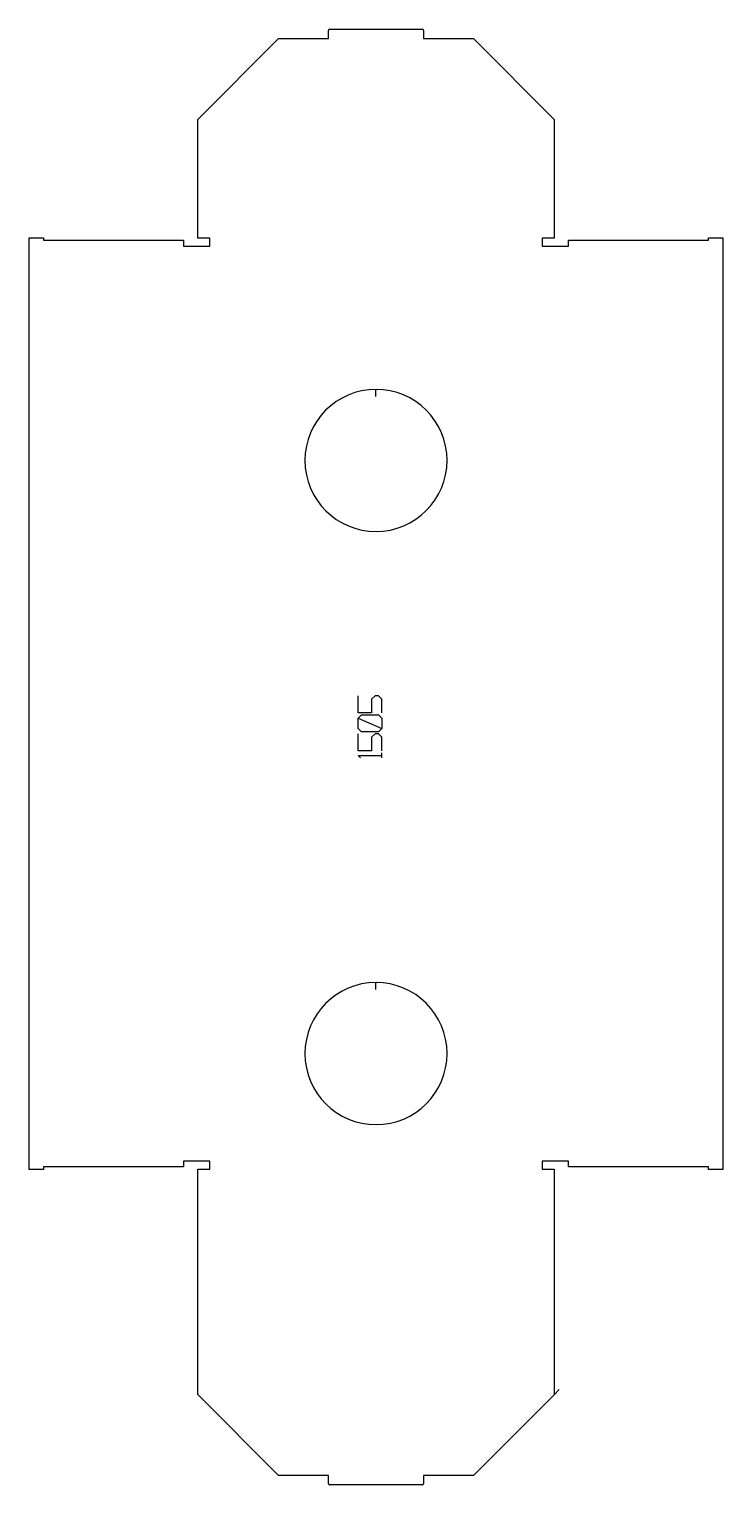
# Model space of a CAD drawing. Extents: x 619 to 912, y 15 to 629.
import ezdxf

# ---------------------------------------------------------------- set-up
doc = ezdxf.new("R2010")
doc.units = 0

msp = doc.modelspace()

# ---------------------------------------------------------------- linework, layer by layer
for p, q in [((745.46, 624.55), (745.46, 628)), ((746.01, 628.55), (785.01, 628.55)), ((785.56, 628), (785.56, 624.55)), ((690.46, 590.52), (724.49, 624.55)), ((724.49, 624.55), (745.46, 624.55)), ((785.56, 624.55), (806.53, 624.55)), ((806.53, 624.55), (840.56, 590.52)), ((690.46, 540.45), (690.46, 590.52)), ((840.56, 590.52), (840.56, 540.45)), ((619.35, 147.95), (619.35, 540.55)), ((619.35, 540.55), (625.45, 540.55)), ((625.45, 540.55), (625.45, 539.55)), ((695.46, 540.45), (690.46, 540.45)), ((695.46, 537.05), (695.46, 540.45)), ((840.56, 540.45), (835.56, 540.45)), ((835.56, 540.45), (835.56, 537.05)), ((905.57, 539.55), (905.57, 540.55)), ((905.57, 540.55), (911.67, 540.55)), ((911.67, 540.55), (911.67, 147.95)), ((625.45, 539.55), (684.45, 539.55)), ((684.45, 539.55), (684.45, 537.05)), ((684.45, 537.05), (695.46, 537.05)), ((835.56, 537.05), (846.57, 537.05)), ((846.57, 537.05), (846.57, 539.55)), ((846.57, 539.55), (905.57, 539.55)), ((765.46, 473.75), (765.46, 476.7)), ((757.95, 340.43), (757.95, 347.57)), ((765.09, 347.57), (763.66, 346.15)), ((763.66, 346.15), (763.66, 340.43)), ((766.52, 347.57), (765.09, 347.57)), ((767.95, 346.15), (766.52, 347.57)), ((767.95, 340.43), (767.95, 346.15)), ((763.66, 340.43), (757.95, 340.43)), ((757.95, 338.11), (759.38, 339.54)), ((757.95, 338.11), (767.95, 333.82)), ((757.95, 333.82), (757.95, 338.11)), ((759.38, 339.54), (766.52, 339.54)), ((766.52, 339.54), (767.95, 338.11)), ((767.95, 338.11), (767.95, 333.82)), ((759.38, 332.4), (757.95, 333.82)), ((757.95, 324.36), (757.95, 331.5)), ((766.52, 332.4), (759.38, 332.4)), ((765.09, 331.5), (763.66, 330.07)), ((766.52, 331.5), (765.09, 331.5)), ((767.95, 333.82), (766.52, 332.4)), ((767.95, 330.07), (766.52, 331.5)), ((763.66, 330.07), (763.66, 324.36)), ((767.95, 324.36), (767.95, 330.07)), ((763.66, 324.36), (757.95, 324.36)), ((758.97, 321.42), (757.95, 322.44)), ((757.95, 322.44), (767.95, 322.44)), ((767.95, 321.42), (767.95, 323.47)), ((765.46, 223.75), (765.46, 226.7)), ((625.45, 147.95), (619.35, 147.95)), ((684.45, 148.95), (625.45, 148.95)), ((625.45, 148.95), (625.45, 147.95)), ((695.46, 151.45), (684.45, 151.45)), ((684.45, 151.45), (684.45, 148.95)), ((690.46, 52.98), (690.46, 148.05)), ((690.46, 148.05), (695.46, 148.05)), ((695.46, 148.05), (695.46, 151.45)), ((846.57, 151.45), (835.56, 151.45)), ((835.56, 151.45), (835.56, 148.05)), ((835.56, 148.05), (840.56, 148.05)), ((840.56, 148.05), (840.56, 53)), ((846.57, 148.95), (846.57, 151.45)), ((905.57, 148.95), (846.57, 148.95)), ((905.57, 147.95), (905.57, 148.95)), ((911.67, 147.95), (905.57, 147.95)), ((724.49, 18.95), (690.46, 52.98)), ((840.54, 52.96), (806.53, 18.95)), ((842.67, 55.09), (840.54, 52.96)), ((745.46, 18.95), (724.49, 18.95)), ((745.46, 15.5), (745.46, 18.95)), ((806.53, 18.95), (785.56, 18.95)), ((785.56, 18.95), (785.56, 15.5)), ((785.01, 14.95), (746.01, 14.95))]:
    msp.add_line(p, q)
for centre, radius, start, end in [((746.01, 628), 0.55, 90, 180), ((785.01, 628), 0.55, 0, 90), ((765.51, 446.75), 29.95, 90.09565, 90), ((765.51, 196.75), 29.95, 90.09565, 90), ((746.01, 15.5), 0.55, 180, 270), ((785.01, 15.5), 0.55, 270, 0)]:
    msp.add_arc(centre, radius, start, end)

doc.saveas('drawing.dxf')
